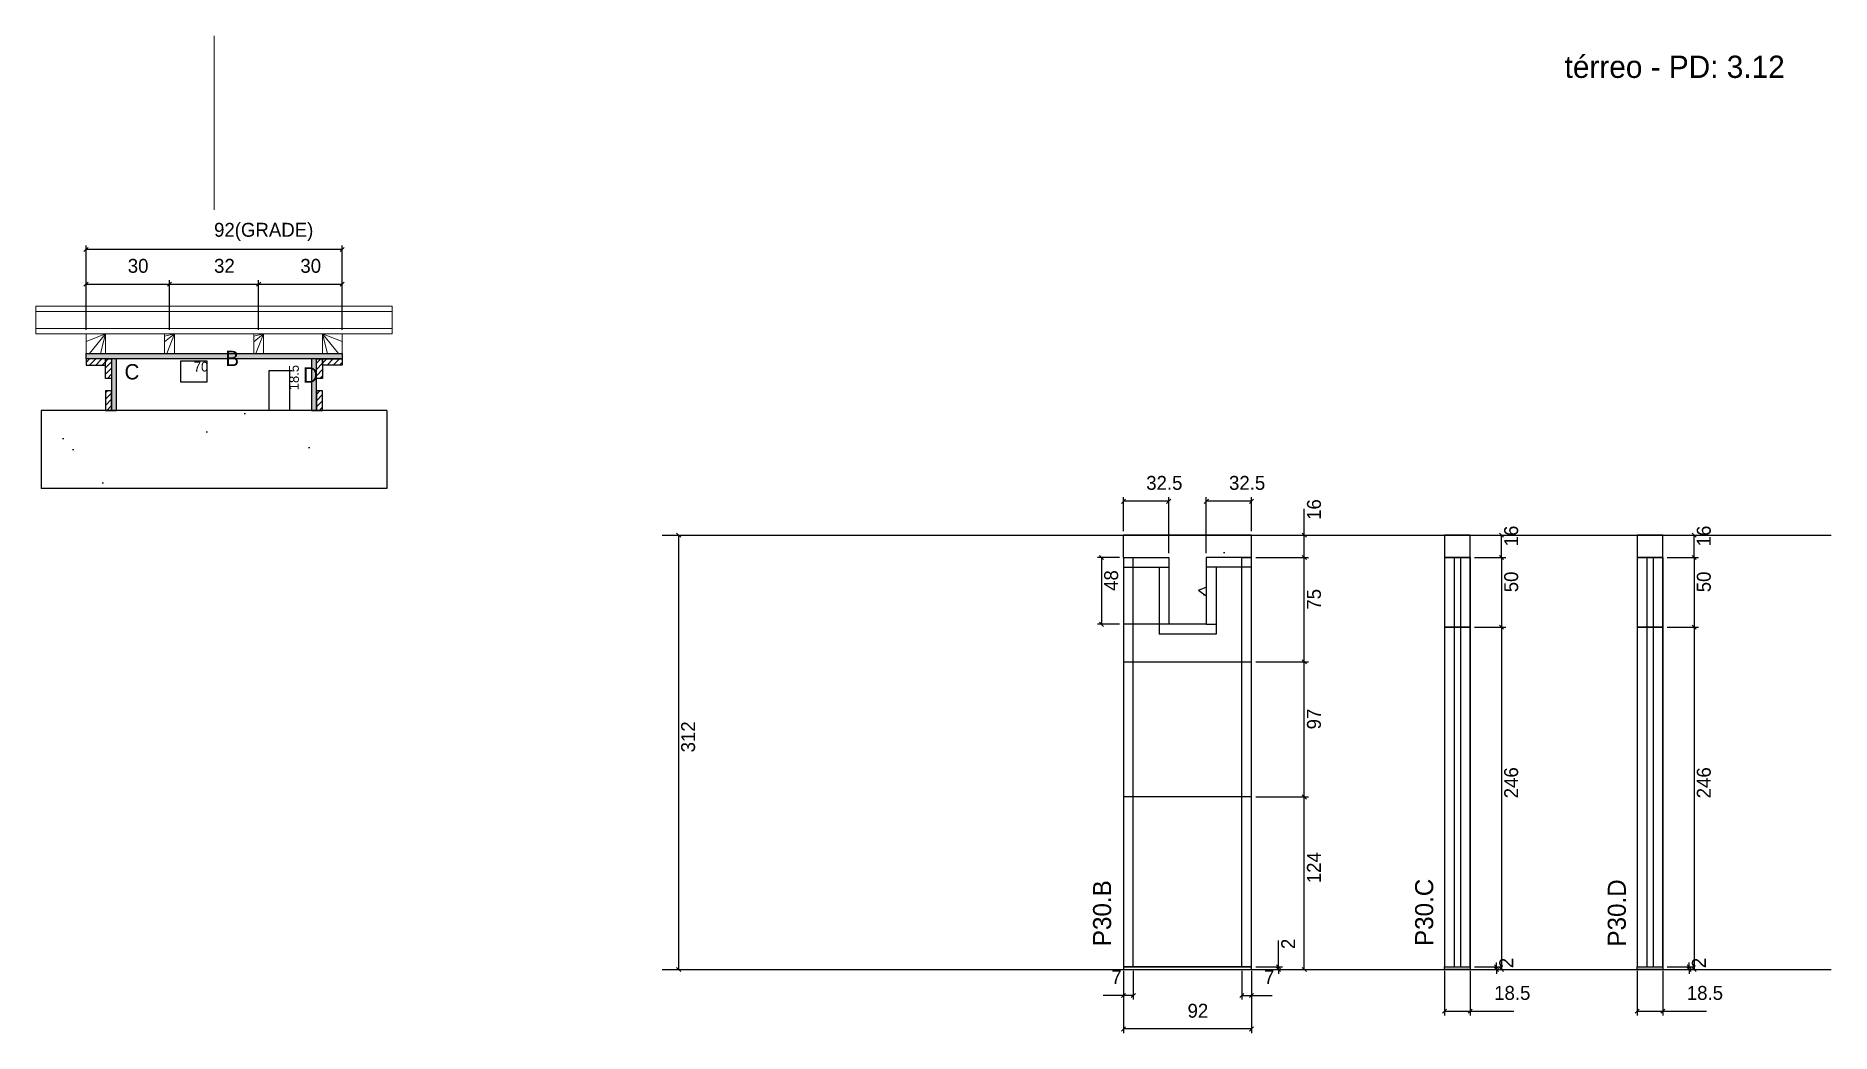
# Model space of a CAD drawing. Header units: metres. Extents: x 16167 to 17457, y -663 to 53.
import ezdxf

# ---------------------------------------------------------------- set-up
doc = ezdxf.new("R2010")
doc.units = ezdxf.units.M
for name, color, linetype in [('CHAPA', 7, 'Continuous'), ('COTA', 7, 'Continuous'), ('Hachura', 7, 'Continuous'), ('Madeira', 7, 'Continuous'), ('NOMENCLATURA', 7, 'Continuous'), ('Nível', 7, 'Continuous'), ('Painéis', 7, 'Continuous'), ('Perfil Metálico', 7, 'Continuous'), ('SARR_2.2x7', 7, 'Continuous'), ('SARRAFO', 7, 'Continuous'), ('Texto Seção', 7, 'Continuous'), ('TEXTO_GERAL', 7, 'Continuous')]:
    doc.layers.add(name, color=color, linetype=linetype)

msp = doc.modelspace()

# ---------------------------------------------------------------- hatches: boundary and pattern name
at = {"layer": 'COTA'}
h = msp.add_hatch(dxfattribs=at)
h.set_pattern_fill('AR-CONC')
h.paths.add_polyline_path([(16190.3, -257.9), (16190.3, -240.4), (16190.3, -257.9)])
h.paths.add_polyline_path([(16171, -215.8), (16171, -271.8), (16419.4, -271.8), (16419.4, -215.8), (16171, -215.8)])
h = msp.add_hatch(dxfattribs=at)
h.set_pattern_fill('AR-CONC')
h.paths.add_polyline_path([(16948.6, -321.4), (16981.1, -321.4), (16981.1, -369.4), (17008.1, -369.4), (17008.1, -321.4), (17040.6, -321.4), (17040.6, -305.4), (16948.6, -305.4), (16948.6, -321.4)])
h = msp.add_hatch(dxfattribs=at)
h.set_pattern_fill('AR-CONC')
h.paths.add_polyline_path([(17179.2, -321.4), (17197.7, -321.4), (17197.7, -305.4), (17179.2, -305.4), (17179.2, -321.4)])
h = msp.add_hatch(dxfattribs=at)
h.set_pattern_fill('AR-CONC')
h.paths.add_polyline_path([(17317.6, -321.4), (17336.1, -321.4), (17336.1, -305.4), (17317.6, -305.4), (17317.6, -321.4)])
at = {"layer": 'Hachura'}
h = msp.add_hatch(color=7, dxfattribs=at)
h.dxf.hatch_style = 1
h.paths.add_polyline_path([(16203.2, -178.8), (16203.2, -174.8), (16387.2, -174.8), (16387.2, -178.8), (16203.2, -178.8)])
h = msp.add_hatch(color=7, dxfattribs=at)
h.dxf.hatch_style = 1
h.paths.add_polyline_path([(16203.2, -178.8), (16203.2, -174.8), (16387.2, -174.8), (16387.2, -178.8), (16203.2, -178.8)])
h = msp.add_hatch(dxfattribs=at)
h.set_pattern_fill('ANSI31')
h.paths.add_polyline_path([(16217.2, -178.8), (16217.2, -183.2), (16203.2, -183.2), (16203.2, -178.8), (16217.2, -178.8)])
h = msp.add_hatch(dxfattribs=at)
h.set_pattern_fill('ANSI31')
h.paths.add_polyline_path([(16221.6, -178.8), (16217.2, -178.8), (16217.2, -192.8), (16221.6, -192.8), (16221.6, -178.8)])
h = msp.add_hatch(color=7, dxfattribs=at)
h.dxf.hatch_style = 1
h.paths.add_polyline_path([(16225.2, -178.8), (16221.6, -178.8), (16221.6, -215.8), (16225.2, -215.8), (16225.2, -178.8)])
h = msp.add_hatch(color=7, dxfattribs=at)
h.dxf.hatch_style = 1
h.paths.add_polyline_path([(16225.2, -178.8), (16221.6, -178.8), (16221.6, -215.8), (16225.2, -215.8), (16225.2, -178.8)])
h = msp.add_hatch(color=7, dxfattribs=at)
h.dxf.hatch_style = 1
h.paths.add_polyline_path([(16368.8, -178.8), (16365.2, -178.8), (16365.2, -215.8), (16368.8, -215.8), (16368.8, -178.8)])
h = msp.add_hatch(color=7, dxfattribs=at)
h.dxf.hatch_style = 1
h.paths.add_polyline_path([(16368.8, -178.8), (16365.2, -178.8), (16365.2, -215.8), (16368.8, -215.8), (16368.8, -178.8)])
h = msp.add_hatch(dxfattribs=at)
h.set_pattern_fill('ANSI31')
h.paths.add_polyline_path([(16373.2, -178.8), (16368.8, -178.8), (16368.8, -192.8), (16373.2, -192.8), (16373.2, -178.8)])
h = msp.add_hatch(dxfattribs=at)
h.set_pattern_fill('ANSI31')
h.paths.add_polyline_path([(16373.2, -178.8), (16373.2, -183.2), (16387.2, -183.2), (16387.2, -178.8), (16373.2, -178.8)])
h = msp.add_hatch(dxfattribs=at)
h.set_pattern_fill('ANSI31')
h.paths.add_polyline_path([(16221.6, -215.8), (16217.2, -215.8), (16217.2, -201.8), (16221.6, -201.8), (16221.6, -215.8)])
h = msp.add_hatch(dxfattribs=at)
h.set_pattern_fill('ANSI31')
h.paths.add_polyline_path([(16373.2, -215.8), (16368.8, -215.8), (16368.8, -201.8), (16373.2, -201.8), (16373.2, -215.8)])

# ---------------------------------------------------------------- linework, layer by layer
at = {"layer": 'CHAPA', "color": 1, "lineweight": 25}
for points in [[(16203.2, -178.8), (16203.2, -174.8), (16387.2, -174.8), (16387.2, -178.8)], [(16203.2, -178.8), (16203.2, -174.8), (16387.2, -174.8), (16387.2, -178.8)], [(16225.2, -178.8), (16221.6, -178.8), (16221.6, -215.8), (16225.2, -215.8)], [(16225.2, -178.8), (16221.6, -178.8), (16221.6, -215.8), (16225.2, -215.8)], [(16368.8, -178.8), (16365.2, -178.8), (16365.2, -215.8), (16368.8, -215.8)], [(16368.8, -178.8), (16365.2, -178.8), (16365.2, -215.8), (16368.8, -215.8)]]:
    msp.add_lwpolyline(points, close=True, dxfattribs=at)
at = {"layer": 'COTA', "color": 0, "lineweight": 25}
for p, q in [((16204.7, -98.7), (16201.7, -101.7)), ((16385.7, -101.7), (16388.7, -98.7)), ((16204.7, -123.6), (16201.7, -126.6)), ((16261.7, -126.6), (16264.7, -123.6)), ((16264.7, -123.6), (16261.7, -126.6)), ((16325.7, -126.6), (16328.7, -123.6)), ((16328.7, -123.6), (16325.7, -126.6)), ((16385.7, -126.6), (16388.7, -123.6)), ((16950.1, -279.5), (16947.1, -282.5)), ((16979.6, -282.5), (16982.6, -279.5)), ((17009.6, -279.5), (17006.6, -282.5)), ((17039.1, -282.5), (17042.1, -279.5)), ((16630.5, -306.9), (16627.5, -303.9)), ((17080, -306.9), (17077, -303.9)), ((17221.7, -306.9), (17218.7, -303.9)), ((17360.1, -306.9), (17357.1, -303.9)), ((16934.3, -322.9), (16931.3, -319.9)), ((17080, -322.9), (17077, -319.9)), ((17077, -319.9), (17080, -322.9)), ((17218.7, -319.9), (17221.7, -322.9)), ((17221.7, -322.9), (17218.7, -319.9)), ((17357.1, -319.9), (17360.1, -322.9)), ((17360.1, -322.9), (17357.1, -319.9)), ((16931.3, -367.9), (16934.3, -370.9)), ((17218.7, -369.9), (17221.7, -372.9)), ((17221.7, -372.9), (17218.7, -369.9)), ((17357.1, -369.9), (17360.1, -372.9)), ((17360.1, -372.9), (17357.1, -369.9)), ((17077, -394.9), (17080, -397.9)), ((17080, -397.9), (17077, -394.9)), ((17080, -494.9), (17077, -491.9)), ((17077, -491.9), (17080, -494.9)), ((16627.5, -615.9), (16630.5, -618.9)), ((17058.4, -613.9), (17061.4, -616.9)), ((17061.4, -618.9), (17058.4, -615.9)), ((17077, -615.9), (17080, -618.9)), ((17215.1, -613.9), (17218.1, -616.9)), ((17218.1, -618.9), (17215.1, -615.9)), ((17218.7, -615.9), (17221.7, -618.9)), ((17353.5, -613.9), (17356.5, -616.9)), ((17356.5, -618.9), (17353.5, -615.9)), ((17357.1, -615.9), (17360.1, -618.9)), ((16950.1, -634.5), (16947.1, -637.5)), ((16954.1, -637.5), (16957.1, -634.5)), ((17035.1, -634.5), (17032.1, -637.5)), ((17039.1, -637.5), (17042.1, -634.5)), ((17180.7, -645.8), (17177.7, -648.8)), ((17196.2, -648.8), (17199.2, -645.8)), ((17319.1, -645.8), (17316.1, -648.8)), ((17334.6, -648.8), (17337.6, -645.8)), ((16950.1, -658.6), (16947.1, -661.6)), ((17039.1, -661.6), (17042.1, -658.6))]:
    msp.add_line(p, q, dxfattribs=at)
at = {"layer": 'COTA', "color": 241, "lineweight": 25}
for p, q in [((16203.2, -157.8), (16203.2, -97.2)), ((16387.2, -100.2), (16203.2, -100.2)), ((16387.2, -157.8), (16387.2, -97.2)), ((16203.2, -157.8), (16203.2, -122.1)), ((16203.2, -125.1), (16263.2, -125.1)), ((16263.2, -157.8), (16263.2, -122.1)), ((16263.2, -157.8), (16263.2, -122.1)), ((16263.2, -125.1), (16327.2, -125.1)), ((16327.2, -157.8), (16327.2, -122.1)), ((16327.2, -157.8), (16327.2, -122.1)), ((16327.2, -125.1), (16387.2, -125.1)), ((16387.2, -157.8), (16387.2, -122.1)), ((16419.4, -215.8), (16171, -215.8)), ((16171, -215.8), (16171, -271.8)), ((16419.4, -215.8), (16419.4, -271.8)), ((16419.4, -271.8), (16171, -271.8)), ((17040.6, -305.4), (16948.6, -305.4)), ((16948.6, -321.4), (16948.6, -305.4)), ((17040.6, -321.4), (17040.6, -305.4)), ((17008.1, -369.4), (17015.1, -369.4))]:
    msp.add_line(p, q, dxfattribs=at)
at = {"layer": 'COTA', "color": 180, "lineweight": 25}
for p, q in [((16290.3, -180.3), (16271, -180.3)), ((16271, -180.3), (16271, -195.3)), ((16290.3, -195.3), (16290.3, -180.3)), ((16349.6, -187.2), (16334.6, -187.2)), ((16334.6, -187.2), (16334.6, -215.5)), ((16349.6, -215.5), (16349.6, -187.2)), ((16271, -195.3), (16290.3, -195.3)), ((16334.6, -215.5), (16349.6, -215.5))]:
    msp.add_line(p, q, dxfattribs=at)
at = {"layer": 'COTA', "color": 4, "lineweight": 25}
for p, q in [((16948.6, -302.4), (16948.6, -278)), ((16981.1, -281), (16948.6, -281)), ((16981.1, -318.4), (16981.1, -278)), ((17008.1, -318.4), (17008.1, -278)), ((17040.6, -281), (17008.1, -281)), ((17040.6, -302.4), (17040.6, -278)), ((17078.5, -305.4), (17078.5, -286.4)), ((16620.1, -305.4), (16632, -305.4)), ((16629, -617.4), (16629, -305.4)), ((17043.6, -305.4), (17081.5, -305.4)), ((17078.5, -321.4), (17078.5, -305.4)), ((17200.7, -305.4), (17223.2, -305.4)), ((17220.2, -321.4), (17220.2, -305.4)), ((17339.1, -305.4), (17361.6, -305.4)), ((17358.6, -321.4), (17358.6, -305.4)), ((16945.6, -321.4), (16929.8, -321.4)), ((16932.8, -321.4), (16932.8, -369.4)), ((17043.6, -321.4), (17081.5, -321.4)), ((17043.6, -321.4), (17081.5, -321.4)), ((17078.5, -396.4), (17078.5, -321.4)), ((17200.7, -321.4), (17223.2, -321.4)), ((17200.7, -321.4), (17223.2, -321.4)), ((17220.2, -321.4), (17220.2, -371.4)), ((17339.1, -321.4), (17361.6, -321.4)), ((17339.1, -321.4), (17361.6, -321.4)), ((17358.6, -321.4), (17358.6, -371.4)), ((16945.6, -369.4), (16929.8, -369.4)), ((17200.7, -371.4), (17223.2, -371.4)), ((17200.7, -371.4), (17223.2, -371.4)), ((17220.2, -371.4), (17220.2, -617.4)), ((17339.1, -371.4), (17361.6, -371.4)), ((17339.1, -371.4), (17361.6, -371.4)), ((17358.6, -371.4), (17358.6, -617.4)), ((17043.6, -396.4), (17081.5, -396.4)), ((17043.6, -396.4), (17081.5, -396.4)), ((17078.5, -493.4), (17078.5, -396.4)), ((17043.6, -493.4), (17081.5, -493.4)), ((17043.6, -493.4), (17081.5, -493.4)), ((17078.5, -617.4), (17078.5, -493.4)), ((17059.9, -615.4), (17059.9, -596.6)), ((16620.1, -617.4), (16632, -617.4)), ((16948.6, -618.4), (16948.6, -663.1)), ((16955.6, -618.4), (16955.6, -639)), ((17033.6, -618.4), (17033.6, -639)), ((17040.6, -618.4), (17040.6, -663.1)), ((17043.6, -615.4), (17062.9, -615.4)), ((17043.6, -617.4), (17062.9, -617.4)), ((17043.6, -617.4), (17081.5, -617.4)), ((17059.9, -617.4), (17059.9, -615.4)), ((17059.9, -617.4), (17059.9, -620.4)), ((17179.2, -618.4), (17179.2, -650.3)), ((17197.7, -618.4), (17197.7, -650.3)), ((17200.7, -615.4), (17219.6, -615.4)), ((17200.7, -617.4), (17219.6, -617.4)), ((17200.7, -617.4), (17223.2, -617.4)), ((17216.6, -615.4), (17216.6, -612.4)), ((17216.6, -617.4), (17216.6, -615.4)), ((17216.6, -617.4), (17216.6, -620.4)), ((17317.6, -618.4), (17317.6, -650.3)), ((17336.1, -618.4), (17336.1, -650.3)), ((17339.1, -615.4), (17358, -615.4)), ((17339.1, -617.4), (17358, -617.4)), ((17339.1, -617.4), (17361.6, -617.4)), ((17355, -615.4), (17355, -612.4)), ((17355, -617.4), (17355, -615.4)), ((17355, -617.4), (17355, -620.4)), ((16948.6, -620.4), (16948.6, -639)), ((17040.6, -620.4), (17040.6, -639)), ((16948.6, -636), (16933.9, -636)), ((16955.6, -636), (16948.6, -636)), ((17033.6, -636), (17040.6, -636)), ((17040.6, -636), (17055.4, -636)), ((17179.2, -647.3), (17197.7, -647.3)), ((17197.7, -647.3), (17229.1, -647.3)), ((17317.6, -647.3), (17336.1, -647.3)), ((17336.1, -647.3), (17367.5, -647.3)), ((17040.6, -660.1), (16948.6, -660.1))]:
    msp.add_line(p, q, dxfattribs=at)
at = {"layer": 'COTA', "color": 241, "lineweight": 25}
for points in [[(17197.7, -321.4), (17197.7, -305.4), (17179.2, -305.4), (17179.2, -321.4)], [(17336.1, -321.4), (17336.1, -305.4), (17317.6, -305.4), (17317.6, -321.4)]]:
    msp.add_lwpolyline(points, dxfattribs=at)
at = {"layer": 'Madeira', "color": 126, "lineweight": 18}
for p, q in [((16217.2, -160.8), (16203.2, -166.2)), ((16217.2, -160.8), (16205.7, -174.8)), ((16217.2, -160.8), (16213.7, -174.8)), ((16266.7, -160.8), (16259.7, -166.5)), ((16266.7, -160.8), (16259.7, -162.5)), ((16266.7, -160.8), (16261.3, -174.8)), ((16330.7, -160.8), (16323.7, -166.5)), ((16330.7, -160.8), (16323.7, -162.5)), ((16330.7, -160.8), (16325.3, -174.8)), ((16373.2, -160.8), (16384.7, -174.8)), ((16373.2, -160.8), (16376.7, -174.8)), ((16373.2, -160.8), (16387.2, -166.2))]:
    msp.add_line(p, q, dxfattribs=at)
for points in [[(16387.2, -160.8), (16387.2, -174.8), (16203.2, -174.8), (16203.2, -160.8)], [(16217.2, -160.8), (16217.2, -174.8), (16203.2, -174.8), (16203.2, -160.8)], [(16266.7, -160.8), (16259.7, -160.8), (16259.7, -174.8), (16266.7, -174.8)], [(16330.7, -160.8), (16323.7, -160.8), (16323.7, -174.8), (16330.7, -174.8)], [(16373.2, -160.8), (16373.2, -174.8), (16387.2, -174.8), (16387.2, -160.8)]]:
    msp.add_lwpolyline(points, close=True, dxfattribs=at)
at = {"layer": 'Nível', "color": 4, "lineweight": 25}
for p, q in [((16617.1, -305.4), (17457, -305.4)), ((16617.1, -617.4), (17457, -617.4))]:
    msp.add_line(p, q, dxfattribs=at)
at = {"layer": 'Painéis', "color": 200, "lineweight": 25}
for p, q in [((16948.6, -321.4), (16948.6, -617.4)), ((16948.6, -321.4), (16981.1, -321.4)), ((16981.1, -321.4), (16981.1, -369.4)), ((17040.6, -321.4), (17008.1, -321.4)), ((17008.1, -321.4), (17008.1, -369.4)), ((17040.6, -617.4), (17040.6, -321.4)), ((17179.2, -321.4), (17179.2, -615.4)), ((17179.2, -321.4), (17197.7, -321.4)), ((17197.7, -321.4), (17179.2, -321.4)), ((17197.7, -321.4), (17179.2, -321.4)), ((17197.7, -321.4), (17179.2, -321.4)), ((17197.7, -615.4), (17197.7, -321.4)), ((17197.7, -321.4), (17197.7, -615.4)), ((17317.6, -321.4), (17317.6, -615.4)), ((17317.6, -321.4), (17336.1, -321.4)), ((17336.1, -321.4), (17317.6, -321.4)), ((17336.1, -321.4), (17317.6, -321.4)), ((17336.1, -321.4), (17317.6, -321.4)), ((17336.1, -615.4), (17336.1, -321.4)), ((17336.1, -321.4), (17336.1, -615.4)), ((17008.1, -369.4), (16948.6, -369.4)), ((17179.2, -371.4), (17197.7, -371.4)), ((17197.7, -371.4), (17179.2, -371.4)), ((17197.7, -371.4), (17179.2, -371.4)), ((17197.7, -371.4), (17179.2, -371.4)), ((17317.6, -371.4), (17336.1, -371.4)), ((17336.1, -371.4), (17317.6, -371.4)), ((17336.1, -371.4), (17317.6, -371.4)), ((17336.1, -371.4), (17317.6, -371.4)), ((16948.6, -396.4), (17040.6, -396.4)), ((17040.6, -493.4), (16948.6, -493.4)), ((16948.6, -615.4), (17040.6, -615.4)), ((17179.2, -615.4), (17197.7, -615.4)), ((17317.6, -615.4), (17336.1, -615.4))]:
    msp.add_line(p, q, dxfattribs=at)
for points in [[(17040.6, -615.4), (16948.6, -615.4), (16948.6, -617.4), (17040.6, -617.4)], [(17179.2, -615.4), (17197.7, -615.4), (17197.7, -617.4), (17179.2, -617.4)], [(17317.6, -615.4), (17336.1, -615.4), (17336.1, -617.4), (17317.6, -617.4)]]:
    msp.add_lwpolyline(points, close=True, dxfattribs=at)
at = {"layer": 'Perfil Metálico', "color": 224, "lineweight": 18}
for points in [[(16167.2, -140.8), (16167.2, -160.8), (16423.2, -160.8), (16423.2, -140.8)], [(16423.2, -156.8), (16423.2, -144.8), (16167.2, -144.8), (16167.2, -156.8)]]:
    msp.add_lwpolyline(points, close=True, dxfattribs=at)
at = {"layer": 'SARR_2.2x7', "color": 40, "lineweight": 25}
for p, q in [((16955.6, -369.4), (16955.6, -321.4)), ((17033.6, -396.4), (17033.6, -321.4)), ((17033.6, -321.4), (17040.6, -321.4)), ((17186.2, -321.4), (17186.2, -371.4)), ((17190.7, -321.4), (17190.7, -371.4)), ((17324.6, -321.4), (17324.6, -371.4)), ((17329.1, -321.4), (17329.1, -371.4)), ((16948.6, -328.4), (16981.1, -328.4)), ((16974.1, -328.4), (16974.1, -369.4)), ((17040.6, -328.4), (17008.1, -328.4)), ((17015.1, -328.4), (17015.1, -369.4)), ((16955.6, -396.4), (16955.6, -369.4)), ((16974.1, -369.4), (16974.1, -376.4)), ((17015.1, -369.4), (17015.1, -376.4)), ((17186.2, -371.4), (17186.2, -615.4)), ((17190.7, -371.4), (17190.7, -615.4)), ((17324.6, -371.4), (17324.6, -615.4)), ((17329.1, -371.4), (17329.1, -615.4)), ((17015.1, -376.4), (16974.1, -376.4)), ((16955.6, -493.4), (16955.6, -396.4)), ((17033.6, -493.4), (17033.6, -396.4)), ((16955.6, -615.4), (16955.6, -493.4)), ((17033.6, -615.4), (17033.6, -493.4))]:
    msp.add_line(p, q, dxfattribs=at)
at = {"layer": 'SARRAFO', "color": 251, "lineweight": 25}
for points in [[(16203.2, -183.2), (16217.2, -183.2), (16217.2, -178.8), (16203.2, -178.8)], [(16217.2, -192.8), (16217.2, -178.8), (16221.6, -178.8), (16221.6, -192.8)], [(16368.8, -192.8), (16368.8, -178.8), (16373.2, -178.8), (16373.2, -192.8)], [(16387.2, -183.2), (16373.2, -183.2), (16373.2, -178.8), (16387.2, -178.8)], [(16217.2, -201.8), (16217.2, -215.8), (16221.6, -215.8), (16221.6, -201.8)], [(16368.8, -201.8), (16368.8, -215.8), (16373.2, -215.8), (16373.2, -201.8)]]:
    msp.add_lwpolyline(points, close=True, dxfattribs=at)
at = {"layer": 'Texto Seção', "color": 252, "lineweight": 15}
msp.add_line((16295.2, -71.7), (16295.2, 53.3), dxfattribs=at)

# ---------------------------------------------------------------- texts
at = {"layer": 'COTA', "color": 241, "lineweight": 25}
for s, p in [('92(GRADE)', (16295.2, -91)), ('30', (16233.2, -116.9)), ('32', (16295.2, -116.9)), ('30', (16357.2, -116.9))]:
    msp.add_text(s, height=10, dxfattribs=at).set_placement(p)
at = {"layer": 'COTA', "color": 1, "lineweight": 25}
msp.add_text('70', height=7, dxfattribs=at).set_placement((16280.6, -187.8))
msp.add_text('18.5', height=7, rotation=90, dxfattribs=at).set_placement((16356.1, -201.3))
at = {"layer": 'COTA', "color": 240, "lineweight": 25}
for s, p in [('32.5', (16964.9, -272.8)), ('32.5', (17024.4, -272.8)), ('7', (16939.8, -627.9)), ('7', (17049.5, -627.9)), ('18.5', (17214.9, -639.2)), ('18.5', (17353.3, -639.2)), ('92', (16994.6, -652))]:
    msp.add_text(s, height=10, dxfattribs=at).set_placement(p)
for s, p in [('16', (17090.4, -294.4)), ('16', (17232.1, -313.4)), ('16', (17370.5, -313.4)), ('48', (16944.7, -345.4)), ('50', (17232.1, -346.4)), ('50', (17370.5, -346.4)), ('75', (17090.4, -358.9)), ('97', (17090.4, -444.9)), ('312', (16640.8, -461.4)), ('246', (17232.1, -494.4)), ('246', (17370.5, -494.4)), ('124', (17090.4, -555.4)), ('2', (17071.9, -602.7)), ('2', (17228.6, -616.4)), ('2', (17367, -616.4))]:
    msp.add_text(s, height=10, rotation=90, dxfattribs=at).set_placement(p)
at = {"layer": 'NOMENCLATURA', "color": 2, "lineweight": 25}
msp.add_text('térreo - PD: 3.12', height=16, dxfattribs=at).set_placement((17265.5, 23.1))
at = {"layer": 'Texto Seção', "color": 7, "lineweight": 15}
for s, p in [('P30.B', (16939.7, -600.6)), ('P30.C', (17171.1, -600.5)), ('P30.D', (17309.5, -600.9))]:
    msp.add_text(s, height=13, rotation=90, dxfattribs=at).set_placement(p)
at = {"layer": 'TEXTO_GERAL', "color": 7, "lineweight": 25}
for s, p in [('B', (16303.3, -183.9)), ('C', (16230.9, -193.5)), ('D', (16359.2, -195.8))]:
    msp.add_text(s, height=11, dxfattribs=at).set_placement(p)

doc.saveas('drawing.dxf')
